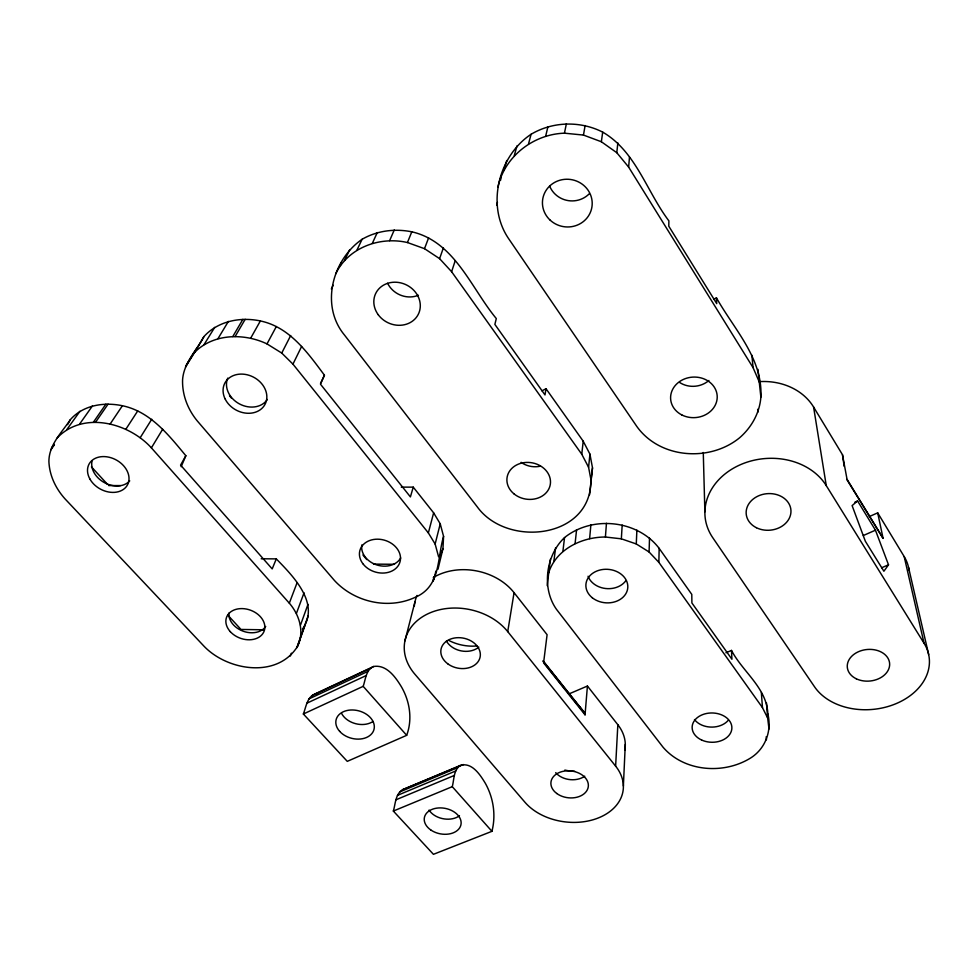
<?xml version="1.0" encoding="UTF-8"?>
<svg xmlns="http://www.w3.org/2000/svg" width="978" height="978" viewBox="0 0 978 978"><rect width="100%" height="100%" fill="white"/><g stroke="black" fill="none" stroke-linecap="round" stroke-linejoin="round"><path stroke-width="1.47" d="M769.001 729.038L767.669 718.048L762.461 707.62L658.866 562.35L659.16 548.365C637.497 519.88 592.191 515.308 564.538 537.582C545.834 555.174 541.433 588.108 556.458 609.306L663.06 747.229C684.307 771.911 723.952 774.747 750.835 757.864C765.529 748.525 772.033 730.615 767.828 713.854C767.009 688.219 742.583 671.703 731.495 650.431L725.92 652.766M658.866 562.35L649.086 551.995L649.514 538.096M649.086 551.995L636.275 543.951L636.886 530.125M623.377 785.982L625.297 744.307M413.254 487.142L410.405 496.91L320.466 384.183L324.451 375.21C307.667 352.703 289.72 327.092 260.368 320.943C240.417 316.713 217.984 321.004 203.913 336.615C196.346 350.747 183.742 362.948 182.58 379.77C182.104 394.806 187.703 409.232 197.165 420.797L334.378 580.406C354.06 601.886 387.569 609.771 414.366 597.692C441.127 586.8 436.836 559.098 443.572 536.372L440.234 523.829L433.633 512.839L413.254 487.142L401.273 487.13M437.973 569.233L442.948 548.744L443.572 536.372M615.627 766.129L507.729 631.629A56.956 43.619 11.3 0 0 428.547 613.499A56.956 43.619 11.3 0 0 414.868 674.197L524.954 802.253A53.729 38.545 6.6 0 0 598.328 817.95A53.729 38.545 6.6 0 0 615.627 766.129L617.839 724.735L587.423 686.03L569.196 693.83M636.275 543.951L621.348 538.829L622.179 525.064M716.434 297.813C734.16 329.452 762.962 358.413 760.872 397.129C759.637 412.985 751.605 427.3 739.71 437.692C709.771 462.276 659.82 458.731 636.788 426.408L508.315 238.192C486.078 205.062 498.535 155.869 531.078 134.279C552.766 121.382 580.247 120.722 602.692 132.116C635.871 151.394 646.776 191.725 668.879 220.857L668.793 226.211L716.727 303.632L716.434 297.813L713.744 299.244M500.675 180.099L500.87 177.189M548.524 573.181C555.92 549.257 581.751 537.008 605.406 537.02L606.458 523.291M433.291 577.546A54.89 42.946 11.4 0 1 514.061 592.668L547.093 634.71L543.585 662.84L585.04 714.832L587.423 686.03M760.872 397.129L759.246 381.921L753.06 367.618L628.634 167.079L629.49 157.091M589.612 538.634L590.883 524.917M541.971 390.87L546.017 388.718L545.003 394.929L494.868 324.403L496.311 318.571C471.017 288.033 454.746 241.639 411.799 231.81C394.867 228.424 377.141 230.588 362.092 239.28C332.288 259.867 320.05 305.564 344.476 335.038L477.386 507.007C506.849 547.619 590.333 539 590.871 481.421M589.563 494.807L592.509 467.863L589.93 454.134L583.218 441.2L546.017 388.718M591.225 481.139L588.585 467.288L589.93 454.134M550.357 559.257L547.215 585.602M628.634 167.079L616.788 152.702L617.851 142.91M575.088 543.548L576.58 529.807M588.585 467.288L581.763 454.22L583.218 441.2M562.9 551.372L564.538 537.582M591.238 478.413L592.509 467.863M553.854 561.494L555.614 547.643M616.788 152.702L601.36 141.749L602.692 132.116M491.934 831.324C496.09 815.163 493.462 797.914 485.394 783.402C480.271 774.918 471.922 761.825 460.296 765.444L402.496 789.723C395.32 794.209 395.528 803.83 393.339 811.055L433.437 854.32L491.934 831.324L452.276 786.667C454.208 779.564 453.401 770.053 460.296 765.444M507.729 631.629L514.061 592.668M181.174 466.702L185.844 455.724C168.607 434.953 150.38 411.579 122.409 405.736C104.145 401.897 83.191 404.99 70.379 419.635C61.736 432.557 48.986 444.684 48.9 461.359C49.401 475.479 55.722 488.535 65.074 498.927L204.047 646.25C227.458 670.761 277.312 678.842 297.52 646.385L304.989 625.443M601.36 141.749L583.475 135.074L585.113 125.539M497.863 187.324C504.416 156.529 533.352 134.206 564.44 133.179L566.396 123.68M196.48 349.439L203.913 336.615M406.677 735.322C412.582 719.466 409.892 701.849 401.726 687.338C395.858 677.546 386.738 664.331 373.669 666.483L315.014 693.915C306.958 697.118 306.114 706.972 303.363 714.001L347.276 761.361L406.677 735.322L363.18 686.336C365.638 679.502 365.845 669.685 373.669 666.483M767.192 716.532L767.828 713.854M545.663 136.211L547.937 126.688M432.875 581.397L433.951 576.983M433.78 579.881L435.931 571.066M438.572 556.739L435.137 544.037L440.234 523.829M404.916 640.908L414.892 602.167M435.137 544.037L428.364 532.912L433.633 512.839M528.536 143.888L531.078 134.279M514.257 155.6L517.032 145.856M496.702 205.025L497.447 202.446M340.368 265.515L341.163 262.789M503.817 170.453L506.751 160.514M581.763 454.22L451.616 271.713L455.235 260.625M297.52 646.385C304.708 631.922 299.415 614.807 289.317 603.169L151.394 447.863C128.583 422.667 83.02 410.687 57.164 437.948M261.212 558.768L276.297 558.89C293.168 576.201 320.454 603.536 302.434 629.16M451.616 271.713L439.599 258.657L443.437 247.727M296.774 647.766L308.204 615.749M300.49 625.113L307.984 604.355M290.332 655.994L291.346 653.194M296.42 613.426L304.036 592.778M289.317 603.169L297.116 582.631M439.599 258.657L424.513 248.681L428.596 237.874M440.357 555.333L442.948 548.744M335.747 273.791C348.241 247.483 380.002 236.175 407.435 242.532L411.799 231.81M276.297 558.89L272.19 568.915L180.588 465.1L185.844 455.724M389.611 240.674L394.256 229.989M372.361 243.253L377.288 232.556M356.958 250.038L362.092 239.28M320.564 383.339L324.451 375.21M344.464 260.478L349.782 249.622M331.334 288.975L333.143 285.258M428.364 532.912L292.948 364.134L301.627 346.432M292.948 364.134L281.737 353.058L290.698 335.54M193.045 354.012C211.603 333.535 243.277 332.593 267.006 343.901L276.322 326.542M67.555 424.635L70.379 419.635M250.674 338.205L260.368 320.943M235.123 336.53L245.172 319.317M232.776 336.554L242.874 319.354M151.394 447.863L162.654 429.269M217.996 338.608L228.4 321.383M204.035 344.635L214.72 327.349M185.514 367.019L195.698 350.686M140.209 437.704L151.749 419.244M186.26 365.161L197.226 347.606M125.844 429.256L137.715 410.943M110.184 423.951L122.409 405.736M95.514 422.313L108.057 404.134M93.326 422.325L105.905 404.146M79.597 424.085L92.445 405.907M66.895 429.476L79.964 411.261M51.479 448.071L54.132 444.379M50.88 449.746L54.426 444.831M888.513 564.819L883.892 571.238L865.347 541.25L852.107 505.589L857.584 500.956L875.457 530.198L888.513 564.819L881.667 567.741M311.652 695.81L370.515 668.28M308.926 698.928L368.009 671.336M306.945 703.158L366.249 675.529M303.363 714.001L363.18 686.336M854.882 502.179L857.584 500.956M869.369 516.543L877.694 512.851L904.198 556.592A55.819 43.472 -7.2 0 1 909.027 570.223M863.354 535.504L875.457 530.198M463.413 764.539L402.496 789.723M399.672 791.96L457.68 767.62M397.459 795.358L455.687 770.982M395.943 799.808L454.379 775.42M393.339 811.055L452.276 786.667M315.014 693.915L317.581 693.512M108.631 485.565L120.49 485.577M373.535 564.11L394.489 564.294M263.913 629.795L240.991 629.453L227.923 615.248M564.44 133.179L583.475 135.074M605.406 537.02L621.348 538.829M407.435 242.532L424.513 248.681M267.006 343.901L281.737 353.058M91.431 466.861L107.617 484.465M585.04 714.832L583.621 711.568L572.68 698.622M877.694 512.851L883.085 538.365L846.655 479.232M229.475 395.76L231.407 398.058M362.96 555.039L366.75 559.563M543.12 660.859L583.621 711.568M543.108 661.189L584.477 713.096M545.528 664.563L547.399 666.91M549.269 669.258L563.316 686.874M568.927 693.915L570.81 696.263M659.16 548.365L691.788 594.404L691.898 602.961L731.923 659.245L731.495 650.431M826.263 485.626L924.051 643.231A60.709 45.257 -5.6 0 1 894.797 704.172A60.709 45.257 -5.6 0 1 814.576 686.849L712.742 537.668A64.145 52.36 -5.3 0 1 739.27 465.21A64.145 52.36 -5.3 0 1 826.263 485.626L813.586 407.031A58.704 49.695 -7.4 0 0 759.001 381.664M883.085 538.365L847.034 479.269L842.486 454.733L813.586 407.031M908.538 567.399L928.66 654.526M904.198 556.592L924.051 643.231M842.486 454.733L844.173 466.347M757.999 369.378L759.246 381.921M757.657 409.293L757.926 412.141M751.899 355.222L753.06 367.618M766.495 702.925L767.669 718.048M766.214 736.752L766.446 739.808M761.361 692.558L762.461 707.62M703.268 452.496L704.881 511.861M265.698 626.458A19.89 14.878 20.1 0 1 243.167 631.213A19.89 14.878 20.1 0 1 228.938 613.072M129.732 480.834A21.687 16.516 28.7 0 1 104.622 482.753A21.687 16.516 28.7 0 1 92.103 460.724M540.492 466.151A21.113 18.032 9.3 0 1 521.103 462.337M418.401 295.246A22.812 20.501 26.7 0 1 387.594 283.229M459.464 815.774A18.411 12.934 10.7 0 1 429.061 810.09M373.034 721.446A19.303 14.12 14.6 0 1 341.615 713.475M400.711 557.973A20.721 16.516 16.5 0 1 376.469 564.832A20.721 16.516 16.5 0 1 361.836 544.917M267.361 399.452A22.567 18.533 28.1 0 1 239.39 403.89A22.567 18.533 28.1 0 1 227.74 378.119M617.839 724.735A51.883 38.105 6.4 0 1 624.832 750.004M574.758 771.3A38.912 28.582 6.4 0 1 564.832 770.089M584.734 776.202A18.521 13.423 6.5 0 1 555.7 772.644M414.305 606.323A54.89 42.946 11.4 0 1 417.031 595.431M476.897 645.969A41.162 32.201 11.4 0 1 448.89 640.48M478.804 647.13A19.609 15.159 11.4 0 1 446.42 641.067M625.908 580.614A20.709 16.663 4.4 0 1 605.602 588.511A20.709 16.663 4.4 0 1 588.047 576.25M728.292 720.273A19.609 14.572 0.9 0 1 694.478 719.527M708.903 380.491A22.47 19.804 -5.1 0 1 679.539 382.41M589.208 193.827A23.9 23.13 8.8 0 1 549.599 185.979M230.295 631.654A20.025 14.914 20 0 0 263.608 632.338A20.025 14.914 20 0 0 242.153 608.597A20.025 14.914 20 0 0 230.295 631.654M89.89 479A21.846 16.577 28.5 0 0 125.82 487.264A21.846 16.577 28.5 0 0 109.071 457.227A21.846 16.577 28.5 0 0 89.89 479M513.988 493.866A21.895 18.411 9.3 0 0 549.991 485.883A21.895 18.411 9.3 0 0 522.093 462.985A21.895 18.411 9.3 0 0 513.988 493.866M378.193 314.671A23.716 21.039 25.4 0 0 418.242 314.415A23.716 21.039 25.4 0 0 394.745 282.202A23.716 21.039 25.4 0 0 378.193 314.671M430.736 829.931A18.631 12.971 10.7 0 0 460.846 825.175A18.631 12.971 10.7 0 0 436.445 808.183A18.631 12.971 10.7 0 0 430.736 829.931M339.647 731.348A19.548 14.181 14.5 0 0 372.765 732.314A19.548 14.181 14.5 0 0 352.789 709.979A19.548 14.181 14.5 0 0 339.647 731.348M363.376 564.343A20.856 16.565 16.4 0 0 398.755 564.868A20.856 16.565 16.4 0 0 377.752 539.184A20.856 16.565 16.4 0 0 363.376 564.343M225.026 398.755A22.726 18.619 28 0 0 262.776 407.533A22.726 18.619 28 0 0 247.079 374.757A22.726 18.619 28 0 0 225.026 398.755M856.276 678.781A21.247 15.831 -5.6 0 0 889.577 665.761A21.247 15.831 -5.6 0 0 859.54 651.262A21.247 15.831 -5.6 0 0 856.276 678.781M756.385 527.704A22.445 18.313 -5.2 0 0 790.945 512.191A22.445 18.313 -5.2 0 0 758.353 495.919A22.445 18.313 -5.2 0 0 756.385 527.704M556.788 793.5A18.802 13.484 6.6 0 0 587.876 788.476A18.802 13.484 6.6 0 0 564.245 771.104A18.802 13.484 6.6 0 0 556.788 793.5M447.679 663.744A19.927 15.257 11.3 0 0 480.002 657.571A19.927 15.257 11.3 0 0 454.049 638.084A19.927 15.257 11.3 0 0 447.679 663.744M701.617 740.016A19.866 14.646 1.1 0 0 731.874 728.182A19.866 14.646 1.1 0 0 702.559 714.649A19.866 14.646 1.1 0 0 701.617 740.016M592.228 597.705A20.99 16.773 4.5 0 0 627.179 590.773A20.99 16.773 4.5 0 0 601.128 569.758A20.99 16.773 4.5 0 0 592.228 597.705M681.813 414.929A23.338 20.294 -4 0 0 717.216 397.398A23.338 20.294 -4 0 0 682.681 379.757A23.338 20.294 -4 0 0 681.813 414.929M550.235 220.221A24.902 23.827 9.2 0 0 591.531 208.937A24.902 23.827 9.2 0 0 560.198 180.148A24.902 23.827 9.2 0 0 550.235 220.221"/></g></svg>
